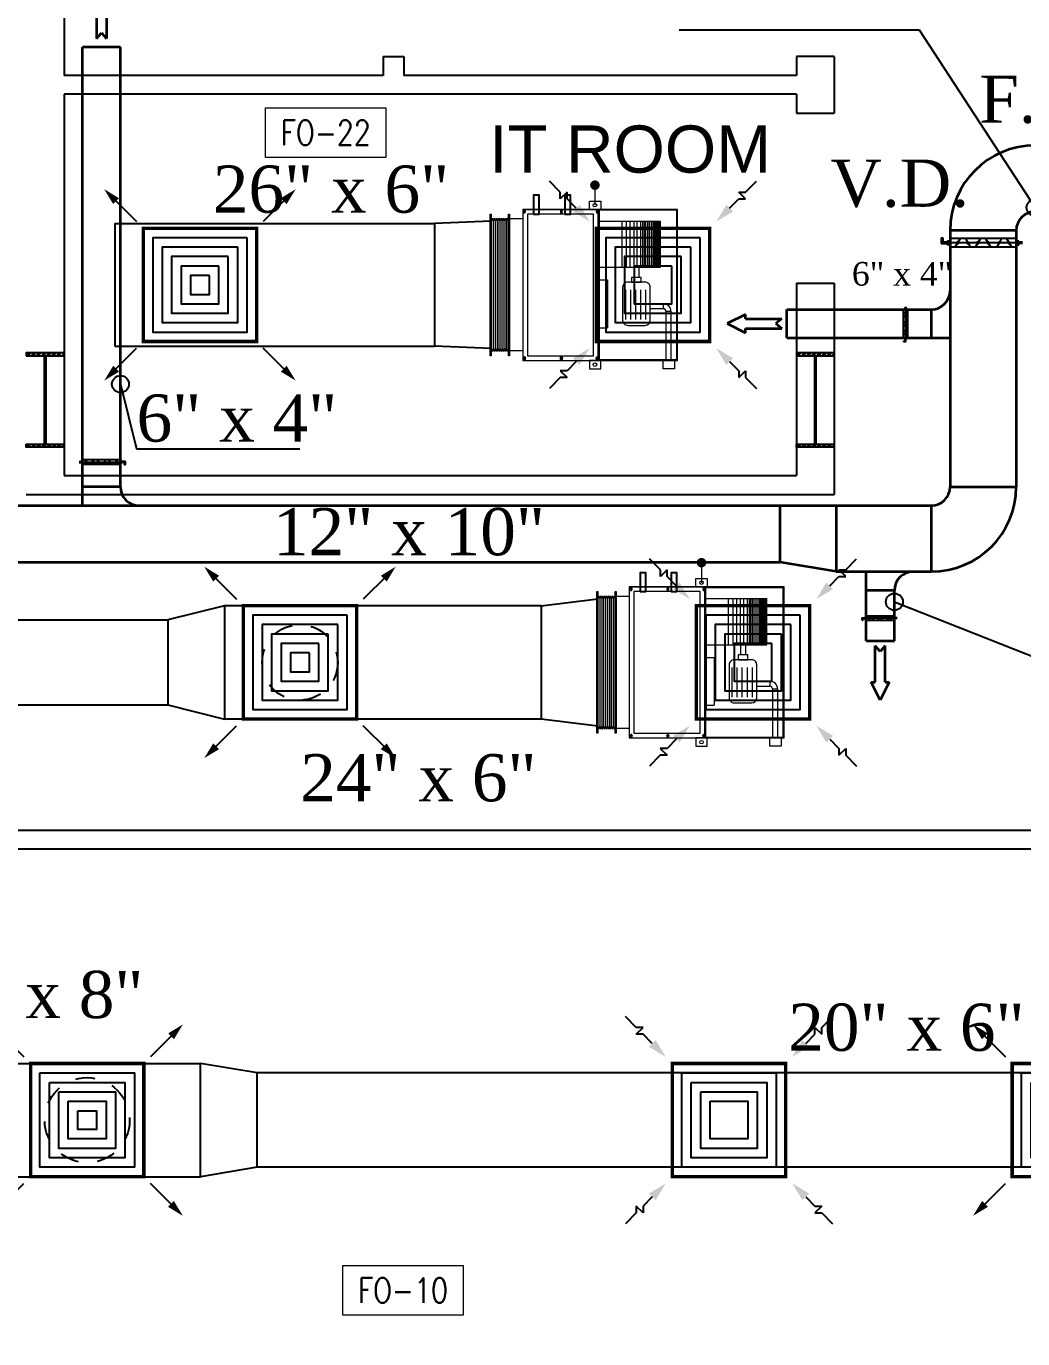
# Model space of a CAD drawing. Extents: x -432 to -365, y -145 to 173.
# Drawn here: x -386.86 to -381.59, y 31.28 to 38.23 of the extents above; entities that cross this region are included whole.
import ezdxf
from ezdxf.enums import TextEntityAlignment as Align

# ---------------------------------------------------------------- set-up
doc = ezdxf.new("R2010")
doc.units = 0
doc.header["$MEASUREMENT"] = 0
for name, pattern in [('DASHDOT', [1, 0.5, -0.25, 0, -0.25]), ('HIDDEN', [0.375, 0.25, -0.125]), ('HIDDEN-Z', [3, 2, -1])]:
    doc.linetypes.add(name, pattern=pattern)
for name, color, linetype in [('01_AC-EQUIP', 206, 'Continuous'), ('03_AC-S.DUCT', 5, 'Continuous'), ('12-AC-FL.CONN.', 2, 'Continuous'), ('A.C.VOLUM DAMPER', 2, 'Continuous'), ('COLHATCH', 5, 'Continuous'), ('fire damper', 20, 'Continuous'), ('M-CH-WP-R', 40, 'HIDDEN-Z'), ('M-CH-WP-S', 142, 'Continuous'), ('M-DIFUSER', 195, 'Continuous'), ('M-DUCT-RA', 30, 'Continuous'), ('M-DUCT-SA', 5, 'Continuous'), ('Ties', 5, 'Continuous'), ('WALL', 4, 'Continuous'), ('ZONE TEXT', 73, 'Continuous')]:
    doc.layers.add(name, color=color, linetype=linetype)
for name, color, linetype, lineweight in [('04-AC_F.A.DUCT', 4, 'Continuous', 35), ('A-SYMB-RMNU', 4, 'Continuous', 9), ('AC-TEXT', 15, 'Continuous', 30)]:
    doc.layers.add(name, color=color, linetype=linetype, lineweight=lineweight)
doc.styles.add('AC', font='romans.shx', dxfattribs={"height": 0.2})
doc.styles.add('ARABY', font='sosa.shx')
doc.styles.add('ROMANS-TITLE', font='ROMANS.shx', dxfattribs={"width": 0.8})
doc.dimstyles.new('IHAB', dxfattribs={"dimscale": 0, "dimtxt": 0.15, "dimasz": 0.09, "dimexe": 0.18, "dimexo": 0.0625, "dimgap": 0, "dimtad": 0, "dimtih": 1, "dimtoh": 1, "dimzin": 0, "dimdsep": 46, "dimtxsty": 'ARABY', "dimcen": 0.03, "dimse1": 1, "dimse2": 1, "dimclrd": 36, "dimclrt": 42, "dimadec": 0, "dimazin": 0, "dimtfac": 1, "dimtmove": 1, "dimatfit": 3, "dimldrblk": 'ORIGIN', "dimfxl": 1, "dimtolj": 1, "dimtzin": 0, "dimarcsym": 0})
pattern_1 = [(45, (898.9166999996623, 302.8992019649742), (-0.01347038418160373, 0.01347038418160373), []), (45, (898.9256802596624, 302.8992019649742), (-0.01347038418160373, 0.01347038418160373), [])]
pattern_2 = [(45, (894.8366999996706, 302.8992019649742), (-0.01347038418160373, 0.01347038418160373), []), (45, (894.8456802596706, 302.8992019649742), (-0.01347038418160373, 0.01347038418160373), [])]

# ---------------------------------------------------------------- blocks, each defined once
blk = doc.blocks.new('*U251')
at = {"layer": 'M-DIFUSER', "ltscale": 5, "const_width": 18}
blk.add_lwpolyline([(-299.9942998004312, 299.9947335381259), (300.0056474779954, 299.9947335381259), (300.0056474779954, -300.0052137403047), (-299.9942998004312, -300.0052137403048)], close=True, dxfattribs=at)
at = {"layer": 'M-DIFUSER', "color": 21}
for points in [[(250.0000996426393, 249.9999991297714), (-249.9998935561302, 249.9999991297714), (-249.9998935561302, -250.0000050637414), (250.0000996426393, -250.0000050637414)], [(200.0000996426393, 199.9999991297714), (-199.9998935561302, 199.9999991297714), (-199.9998935561302, -200.0000050637414), (200.0000996426393, -200.0000050637414)], [(150.0000996426393, 149.9999991297714), (-149.9998935561302, 149.9999991297714), (-149.9998935561302, -150.0000050637414), (150.0000996426393, -150.0000050637414)], [(100.0000996426393, 99.99999912977137), (-99.99989355613025, 99.99999912977137), (-99.99989355613025, -100.0000050637414), (100.0000996426393, -100.0000050637414)], [(50.00009964263928, 49.99999912977137), (-49.99989355613025, 49.99999912977137), (-49.99989355613025, -50.00000506374141), (50.00009964263927, -50.00000506374136)]]:
    blk.add_lwpolyline(points, close=True, dxfattribs=at)
at = {"layer": 'M-DUCT-SA', "color": 5, "extrusion": (-5.070586278851999e-20, -1.198545111136186e-17, -1)}
blk.add_line((-461.0631084501506, 461.0631939098107), (-335.3552413089342, 335.3553267686088), dxfattribs=at)
at = {"layer": 'M-DUCT-SA', "color": 5, "extrusion": (-1.198545111136186e-17, 5.07058627885166e-20, -1)}
blk.add_line((461.0632999248924, 461.0632110891543), (335.3554327836905, 335.3553439479379), dxfattribs=at)
at = {"layer": 'M-DUCT-SA', "color": 5, "extrusion": (1.198545111136186e-17, -5.070586278852339e-20, -1)}
blk.add_line((-461.0630912707998, -461.0632144652286), (-335.3552241295979, -335.3553473240122), dxfattribs=at)
at = {"layer": 'M-DUCT-SA', "color": 5, "extrusion": (5.070586278851054e-20, 1.198545111136186e-17, -1)}
blk.add_line((461.0633171042359, -461.0631972858814), (335.3554499630195, -335.3553301446796), dxfattribs=at)
at = {"layer": 'M-DUCT-SA', "color": 5, "extrusion": (-5.070586278851999e-20, -1.198545111136186e-17, -1)}
blk.add_solid([(459.6078921301955, 428.413607449927), (428.6421891819841, 459.3793103981493), (506.8813013042595, 506.8813867639233)], dxfattribs=at)
at = {"layer": 'M-DUCT-SA', "color": 5, "extrusion": (5.070586278851999e-20, -1.198545111136186e-17, -1)}
blk.add_solid([(-459.6192398077596, 428.413607449927), (-428.6535368595482, 459.3793103981493), (-506.8926489818236, 506.8813867639233)], dxfattribs=at)
at = {"layer": 'M-DUCT-SA', "color": 5, "extrusion": (1.198545111136186e-17, -5.070586278852339e-20, -1)}
blk.add_solid([(428.4135048109233, -459.6079981452735), (459.379207759142, -428.6422951970658), (506.881284124916, -506.8814073193412)], dxfattribs=at)
at = {"layer": 'M-DUCT-SA', "color": 5, "extrusion": (-1.198545111136186e-17, -5.070586278852339e-20, -1)}
blk.add_solid([(-428.4248524884874, -459.6079981452735), (-459.3905554367061, -428.6422951970658), (-506.89263180248, -506.8814073193412)], dxfattribs=at)
blk = doc.blocks.new('*U254')
at = {"layer": 'M-DIFUSER', "ltscale": 5, "const_width": 18}
blk.add_lwpolyline([(-299.9944075153019, 299.9946636106471), (300.0055397631247, 299.9946636106471), (300.0055397631248, -300.0052836677835), (-299.9944075153019, -300.0052836677835)], close=True, dxfattribs=at)
at = {"layer": 'M-DIFUSER', "color": 21}
for points in [[(249.9999919277686, 249.9999292022926), (-250.0000012710009, 249.9999292022926), (-250.0000012710009, -250.0000749912202), (249.9999919277686, -250.0000749912201)], [(199.9999919277686, 199.9999292022926), (-200.0000012710009, 199.9999292022926), (-200.0000012710009, -200.0000749912201), (199.9999919277686, -200.0000749912201)], [(149.9999919277686, 149.9999292022926), (-150.0000012710009, 149.9999292022926), (-150.0000012710009, -150.0000749912201), (149.9999919277686, -150.0000749912201)], [(99.99999192776863, 99.9999292022926), (-100.0000012710009, 99.9999292022926), (-100.0000012710009, -100.0000749912201), (99.99999192776863, -100.0000749912201)]]:
    blk.add_lwpolyline(points, close=True, dxfattribs=at)
at = {"layer": 'M-DUCT-RA', "color": 30}
for p, q in [((-490.9941642889597, 491.0048643844972), (-548.8737939723713, 548.8844828338448)), ((-455.3559796802027, 491.0048666982517), (-490.9941619897571, 455.3666820749683)), ((-490.9941619897571, 455.3666820749683), (-490.9941642889597, 491.0048643844972)), ((-455.3559773810001, 455.3666843887228), (-455.3559796802027, 491.0048666982517)), ((455.3667502978158, 490.9940844236773), (491.0049326073447, 490.9940867228799)), ((491.0049349210992, 455.3559021141229), (455.3667502978158, 490.9940844236773)), ((491.0049326073447, 490.9940867228799), (548.8845510566923, 548.8737164062916)), ((-406.2711150071398, 406.2818315463707), (-455.3559773810001, 455.3666843887228)), ((406.2818997692182, 406.2710374410601), (455.3667526115703, 455.3558998149203)), ((455.3667526115703, 455.3558998149203), (491.0049349210992, 455.3559021141229)), ((-406.2819091124506, -406.2711832299873), (-455.3667619548028, -455.3560456038475)), ((406.2711056639072, -406.2819773352985), (455.3559680377674, -455.3668301776507)), ((-491.0049442643318, -455.3560479030501), (-455.3667596410483, -490.9942302126045)), ((-455.3667619548028, -455.3560456038475), (-491.0049442643318, -455.3560479030501)), ((455.35597033697, -491.0050124871796), (490.9941526465244, -455.3668278638962)), ((455.3559680377674, -455.3668301776507), (455.35597033697, -491.0050124871796)), ((490.9941526465244, -455.3668278638962), (490.994154945727, -491.0050101734251)), ((-491.0049419505772, -490.9942325118071), (-548.8845603999249, -548.8738621952187)), ((-455.3667596410483, -490.9942302126045), (-491.0049419505772, -490.9942325118071)), ((490.994154945727, -491.0050101734251), (548.8737846291386, -548.8846286227728))]:
    blk.add_line(p, q, dxfattribs=at)
for points in [[(-388.6027993723026, 423.9879347518696), (-423.7179084591069, 388.8728233804401), (-334.9947411767269, 335.0054715402772)], [(423.9880029747171, 388.6027218062229), (388.8728916032876, 423.7178308930272), (335.0055397631247, 334.9946636106471)], [(-423.9880123179496, -388.6028675951501), (-388.8729009465201, -423.7179766819544), (-335.0055491063571, -334.9948093995745)], [(388.60279002907, -423.9880805407974), (423.7178991158744, -388.8729691693679), (334.9947318334944, -335.0056173292049)]]:
    blk.add_solid(points, dxfattribs=at)
blk = doc.blocks.new('A$C180A56EA')
at = {"layer": 'A.C.VOLUM DAMPER'}
h = blk.add_hatch(dxfattribs=at)
h.set_pattern_fill('ANSI31', color=256, scale=0.001, style=0)
h.set_pattern_definition([(45, (129.5106854972666, -230.4802515764392), (-8.83883476483e-05, 8.83883476483e-05), [])])
h.paths.add_polyline_path([(0.0459236104537126, 0.0038522884871384), (0.0459236104757395, 0.0064864259926765), (0.0401378650209665, 0.0064864259843773), (0.0401377659472075, -0.0026821878719545), (0.045923610398944, -0.002682187910608), (0.0459236104210277, -4.8042745874e-05), (0.0602827424636132, -4.80428048775e-05), (0.060282742419048, 0.0127841165200664), (0.057027772506018, 0.0127841164832319), (0.0570277725136918, 0.0038522885038503)])
for p, q in [((-0.124205645396529, 0.0032395575318844), (-0.1161417841011314, 0.0032395575586008)), ((-0.1161417841110222, 0.0003895282276574), (-0.1189918133195249, 0.0032395575121029)), ((-0.1185239970014038, -1.54124385006e-05), (-0.1161417841200603, 0.0023668006671471)), ((-0.1161417840827141, 0.0015027057817463), (-0.117878635802839, 0.0032395575777002)), ((-0.1174108196443342, -1.54123823393e-05), (-0.1161417841109085, 0.0012536231505749)), ((-0.1161417840918659, 0.0026158833734655), (-0.1167654581736031, 0.0032395575305202)), ((-0.1162976420150414, -1.5412354486e-05), (-0.1161417841392165, 0.0001404455212253)), ((-0.1161417841392165, 0.0001404455212253), (-0.1104386206297079, 0.0058436088784504)), ((-0.1161417841109085, 0.0012536231505749), (-0.1115517983340908, 0.0058436089256304)), ((-0.1161417841200603, 0.0023668006671471), (-0.1126649756442077, 0.0058436089164218)), ((-0.1161417841116474, -0.0026495575285423), (-0.116141784119435, 0.0058436089358622)), ((-0.1161417840916954, 0.0034799782964967), (-0.1137781533485906, 0.0058436089636018)), ((-0.116141784119435, 0.0058436089358622), (-0.1098621357728859, 0.0058436088972087)), ((-0.1161417840819183, 0.0057063334328689), (-0.1160045086540151, 0.0058436088607152)), ((-0.1161417841102832, 0.00459315587878), (-0.1148913310622959, 0.0058436089263125)), ((-0.1161417841301215, -0.0009727320703803), (-0.1098621356978526, 0.0053069161341739)), ((-0.1098621357742502, -0.0014374097250709), (-0.116141784082032, 0.0048422385099514)), ((-0.1161417841678656, -0.0020859096340189), (-0.1098621357355967, 0.0041937385705353)), ((-0.1098621357274681, -0.0025505873544205), (-0.1161417841010177, 0.0037290610402181)), ((-0.1108763431438149, -0.0026495575201295), (-0.1161417840918659, 0.0026158833734655)), ((-0.1119895207731645, -0.0026495574730632), (-0.1161417840827141, 0.0015027057817463)), ((-0.1131026981677508, -0.0026495574915941), (-0.1161417841110222, 0.0003895282276574)), ((-0.1098621357458285, -0.000324232095835), (-0.1160299767564936, 0.0058436089358622)), ((-0.1155922542643282, -0.0026495574817034), (-0.1098621357640184, 0.0030805610164464)), ((-0.1098621357926106, 0.0007889455334009), (-0.1149167992492437, 0.0058436089168765)), ((-0.1144790765881396, -0.0026495574819307), (-0.1098621357172931, 0.0019673833870968)), ((-0.1098621357360514, 0.0019021230406509), (-0.1138036215824343, 0.0058436089072131)), ((-0.1133658991184063, -0.0026495574633998), (-0.1098621357362219, 0.0008542058423302)), ((-0.1127788020882292, 0.001902122891039), (0.04013781548408701, 0.0019021190562114)), ((-0.1098621357827767, 0.0030153006698868), (-0.1126904440282885, 0.0058436088601468)), ((-0.1098621357919285, 0.004128478261606), (-0.1115772665866928, 0.0058436090006637)), ((-0.1098621357541845, 0.0052416559002779), (-0.1104640888917459, 0.005843608869128001)), ((0.0401378650126674, 0.0121137935189211), (-0.1098621355558009, 0.0121137935094851)), ((-0.0881772501351463, 0.0112657172460615), (-0.0993662094800527, -0.0074614711519132)), ((-0.0767591894462214, 0.0112657172532238), (-0.0655702301083068, -0.0074614711489573)), ((-0.0401723665405314, 0.0112657172276443), (-0.0513613258009116, -0.0074614712360415)), ((-0.028444203477676, 0.0112657171690955), (-0.0172552441116238, -0.0074614712800383)), ((0.0055944797386758, 0.0112657171720514), (-0.0055944795217044, -0.0074614712164873)), ((0.0173771373223701, 0.0112657171323747), (0.0285660967728916, -0.0074614713074368)), ((0.0401378650209665, 0.0064864259843773), (0.0401377659472075, -0.0026821878719545)), ((0.0459236104757395, 0.0064864259926765), (0.0401378650209665, 0.0064864259843773)), ((0.0459236104537126, 0.0038522884871384), (0.0459236104757395, 0.0064864259926765)), ((0.0570277725136919, 0.0038522885038503), (0.0459236105127445, 0.0038522884871384)), ((0.060282742419048, 0.0127841165200664), (0.057027772506018, 0.0127841164832319)), ((0.057027772506018, 0.0127841164832319), (0.0570277725136919, 0.0038522885038503)), ((0.060282742419048, 0.0127841165200664), (0.0602827424636132, -4.80428048775e-05)), ((-0.1242056454347278, -1.54123812024e-05), (-0.1161417841017567, -1.54123921163e-05)), ((-0.1142158758345602, -0.0026495574820444), (-0.1161417840549745, -0.0007236493171092)), ((-0.1153290534637961, -0.0026495575098977), (-0.1161417841020977, -0.0018368269653308)), ((-0.1098621357556624, -0.0026495574828402), (-0.1161417841116474, -0.0026495575285423)), ((-0.1122527215736397, -0.0026495575199021), (-0.1098621357270701, -0.0002589717492754)), ((-0.1111395439819205, -0.0026495574544185), (-0.1098621357179184, -0.0013721493411083)), ((-0.1100263663902012, -0.0026495574639682), (-0.1098621357462264, -0.0024853269703442)), ((-0.1098621355596094, -0.008309547597122), (0.0401378649243327, -0.008309547597122)), ((0.0401377659472075, -0.0026821878719545), (0.045923610398944, -0.002682187910608)), ((0.0602827424636132, -4.80428048775e-05), (0.0459236104369723, -4.8042745874e-05)), ((0.045923610398944, -0.002682187910608), (0.0459236104210277, -4.80427458172e-05))]:
    blk.add_line(p, q, dxfattribs=at)
at = {"layer": 'A.C.VOLUM DAMPER', "extrusion": (0, 0, -1)}
for centre, major_axis, ratio, start_param, end_param in [((-0.0937717298639598, 0.001902123028259), (0.0013450041392635, 0.0013450041392635), 0.9999999999676532, 3.926990832005278, 7.068583485595073), ((-0.0937717298639598, 0.001902123028259), (-0.001345004179139, 0.001345004179139), 0.9999999999040016, 2.35619450514621, 5.497787158736003), ((-0.0711647098711126, 0.0019021231460385), (0.0013450041426326, 0.0013450041426326), 0.9999999998888288, 3.926990832044693, 7.068583485634487), ((-0.0711647098711126, 0.0019021231460385), (-0.0013450041924277, 0.0013450041924277), 0.9999999998375536, 2.356194505112986, 5.49778715870278), ((-0.0457668461097285, 0.0019021230192777), (0.0013450041956857, 0.0013450041956857), 0.9999999999536584, 3.926990827051501, 7.068583480641293), ((9.9192e-12, 0.0019021230295095), (0.001345004092869, 0.001345004092869), 0.9999999999231018, 0.7853981685759788, 3.926990822165772), ((0.0229716170945551, 0.0019021229969951), (0.0013450041392419, 0.0013450041392419), 0.9999999999699456, 3.926990831944366, 7.068583485534158), ((0.0229716170945551, 0.0019021229969951), (-0.0013450041956917, 0.0013450041956917), 0.9999999999747561, 2.35619450022081, 5.497787153810606)]:
    blk.add_ellipse(centre, major_axis=major_axis, ratio=ratio, start_param=start_param, end_param=end_param, dxfattribs=at)
at = {"layer": 'A.C.VOLUM DAMPER', "extrusion": (0, 0, -0.9999999999999998)}
for centre, major_axis, ratio, start_param, end_param in [((-0.0457668461097285, 0.0019021230192777), (-0.0013450041259434, 0.0013450041259434), 0.9999999999912028, 2.356194505189812, 5.497787158779605), ((-0.0228497239120031, 0.001902122977441), (0.0013450040663097, 0.0013450040663097), 0.999999999879514, 3.926990802463995, 7.068583456053788), ((-0.0228497239120031, 0.001902122977441), (-0.0013450041724461, 0.0013450041724461), 0.999999999964557, 2.356194485452919, 5.497787139042712), ((9.9192e-12, 0.0019021230295095), (0.0013450040895427, 0.0013450040895427), 0.999999999908442, 3.926990802389763, 7.068583455979557)]:
    blk.add_ellipse(centre, major_axis=major_axis, ratio=ratio, start_param=start_param, end_param=end_param, dxfattribs=at)
blk = doc.blocks.new('A$C4397250F')
at = {"layer": '04-AC_F.A.DUCT'}
for p, q in [((-7.11e-14, -4.26e-14), (-0.024109187181665, -0.0482183743633868)), ((0.0241091871816934, -0.0482183743633371), (-5.68e-14, -2.84e-14)), ((-0.024109187181665, -0.0482183743634011), (-0.0131992172767497, -0.0482183743633868)), ((-0.0131992172767355, -0.0482183743633726), (-0.0131992172766786, -0.1443355434786966)), ((0.0131992172767781, -0.0482183743633726), (0.024109187181665, -0.0482183743633584)), ((0.0131992172767923, -0.0482183743633584), (0.0131992172768492, -0.1443355434786824)), ((9.95e-14, -0.1287845003846044), (-0.0131992172766502, -0.1443355434786824)), ((0.0131992172768776, -0.1443355434786682), (9.95e-14, -0.1287845003846044))]:
    blk.add_line(p, q, dxfattribs=at)
blk = doc.blocks.new('A$C7E27466D')
at = {"layer": '01_AC-EQUIP', "color": 2, "lineweight": 20}
for p, q in [((-75.3231000561791, 98.14672311634058), (-73.71310589314089, 98.65589253100916)), ((-75.3231000561791, 98.14672311634058), (-73.71310589314089, 97.637553701672)), ((-75.3231000561791, 97.12838428700344), (-73.71310589314089, 97.637553701672)), ((-6.286677547075668, 97.637553701672), (-73.71310589314815, 97.637553701672)), ((-4.67668338403746, 98.14672311634058), (-6.286677547075668, 98.65589253100916)), ((-4.67668338403746, 98.14672311634058), (-6.286677547075668, 97.637553701672)), ((-4.67668338403746, 97.12838428700344), (-6.286677547075668, 97.637553701672)), ((-75.3231000561791, 97.12838428700344), (-73.71310589314089, 96.61921487231304)), ((-75.3231000561791, 96.1100454576372), (-73.71310589314089, 96.61921487231304)), ((-75.3231000561791, 96.1100454576372), (-73.71310589314089, 95.60087604296858)), ((-75.32310005616455, 95.09170662828545), (-73.71310589314089, 95.60087604296858)), ((-75.32310005616455, 95.09170662828545), (-73.71310589314089, 94.58253721359506)), ((-75.3231000561791, 94.07336779891921), (-73.71310589314089, 94.58253721359506)), ((-75.3231000561791, 94.07336779891921), (-73.71310589314089, 93.56419838425792)), ((-75.3231000561791, 93.0550289695675), (-73.71310589314089, 93.56419838425792)), ((-75.3231000561791, 93.0550289695675), (-73.71310589314089, 92.54585955489893)), ((-75.3231000561791, 92.03669014023035), (-73.71310589314089, 92.54585955489893)), ((-75.3231000561791, 92.03669014023035), (-73.71310589314089, 91.52752072556177)), ((-75.3231000561791, 91.01835131088592), (-73.71310589314089, 91.52752072556177)), ((-75.3231000561791, 91.01835131088592), (-73.71310589314089, 90.50918189619551)), ((-75.3231000561791, 90.00001248152695), (-73.71310589314089, 90.50918189619551)), ((-6.286677547075668, 96.61921487231304), (-73.71310589313362, 96.61921487231304)), ((-6.286677547075668, 95.60087604296858), (-73.71310589314815, 95.60087604296858)), ((-6.286677547075668, 94.58253721359506), (-73.71310589314089, 94.58253721359506)), ((-6.286677547075668, 93.56419838425792), (-73.71310589314815, 93.56419838425792)), ((-6.286677547075668, 92.54585955489893), (-73.71310589314815, 92.54585955489893)), ((-6.286677547075668, 91.52752072556177), (-73.71310589314089, 91.52752072556177)), ((-6.286677547075668, 90.50918189619551), (-73.71310589314815, 90.50918189619551)), ((-4.67668338403746, 97.12838428700344), (-6.286677547075668, 96.61921487231304)), ((-4.67668338403746, 96.1100454576372), (-6.286677547075668, 96.61921487231304)), ((-4.67668338403746, 96.1100454576372), (-6.286677547075668, 95.60087604296858)), ((-4.676683384052012, 95.09170662828545), (-6.286677547075668, 95.60087604296858)), ((-4.676683384052012, 95.09170662828545), (-6.286677547075668, 94.58253721359506)), ((-4.67668338403746, 94.07336779891921), (-6.286677547075668, 94.58253721359506)), ((-4.67668338403746, 94.07336779891921), (-6.286677547075668, 93.56419838425792)), ((-4.67668338403746, 93.0550289695675), (-6.286677547075668, 93.56419838425792)), ((-4.67668338403746, 93.0550289695675), (-6.286677547075668, 92.54585955489893)), ((-4.67668338403746, 92.03669014023035), (-6.286677547075668, 92.54585955489893)), ((-4.67668338403746, 92.03669014023035), (-6.286677547075668, 91.52752072556177)), ((-4.67668338403746, 91.01835131088592), (-6.286677547075668, 91.52752072556177)), ((-4.67668338403746, 91.01835131088592), (-6.286677547075668, 90.50918189619551)), ((-4.67668338403746, 90.00001248152695), (-6.286677547075668, 90.50918189619551)), ((-75.3231000561791, 90.00001248152695), (-73.71310589314089, 89.49084306685837)), ((-4.67668338403746, 90.00001248152695), (-6.286677547075668, 89.49084306685837))]:
    blk.add_line(p, q, dxfattribs=at)
at = {"layer": '01_AC-EQUIP', "color": 1, "lineweight": 20}
for p, q in [((-74.99978344023111, 81.99999999999272), (-74.99978344021656, 88.99084306685837)), ((-4.999999999985448, 81.99999999999272), (-5, 88.99084306685837)), ((-77.80985869139113, 81.03626461414387), (-79.87588887994207, 81.03626461414387)), ((-78.8904704948727, 80.33817026301405), (-78.8904704948727, 81.67286233211053)), ((-2.190033028731704, 81.03626461413658), (-0.1240028401807649, 81.03626461413658)), ((-1.109421225250115, 80.33817026301405), (-1.109421225250115, 81.67286233210324)), ((1.45519e-11, 82.00000000001454), (0, 0)), ((-77.80985869139113, 61.53626461414386), (-79.87588887994207, 61.53626461414386)), ((-78.8904704948727, 60.83817026301403), (-78.8904704948727, 62.17286233211051)), ((-2.190033028731704, 61.5362646141366), (-0.1240028401807649, 61.5362646141366)), ((-1.109421225250115, 60.83817026301403), (-1.109421225250115, 62.17286233210325)), ((-77.80985869139113, 42.53626461414387), (-79.87588887994207, 42.53626461414387)), ((-78.8904704948727, 41.83817026301404), (-78.8904704948727, 43.17286233211052)), ((-62.7057175380396, 42.00000000001454), (-62.7056643217511, 37.03196690481127)), ((-37.29449612445023, 42.00000000001454), (-37.29444291106484, 37.03223910330417)), ((-30.60019914997975, 42.00000000001454), (-30.59984615044959, 9.045557646124509)), ((-6.172130182836554, 42.00000000001454), (-6.171777186100371, 9.04581931332359)), ((-2.190033028731704, 42.5362646141366), (-0.1240028401807649, 42.5362646141366)), ((-1.109421225250115, 41.83817026301404), (-1.109421225250115, 43.17286233210325)), ((-37.29444291106484, 37.03223910330417), (-62.7056643217511, 37.03196690481127)), ((-6.171996579156258, 29.52736450111115), (-30.60006554350549, 29.52710283389024)), ((-58.34848404680816, 27.43147613290786), (-42.69283721950341, 27.43164383218391)), ((-58.34845554685307, 24.77080371812917), (-42.6928087185879, 24.77097141546256)), ((-58.34842704593029, 22.11013130527863), (-42.69278021862557, 22.11029900261928)), ((-30.59999670898105, 23.10102243858273), (-36.032802508038, 23.100964241974)), ((-30.59984615045687, 26.99595461283752), (-6.17196946335025, 26.99595461283752)), ((-30.59984615045687, 24.99595461283752), (-6.171948039860581, 24.99595461283752)), ((-30.59984615045687, 22.99595461283752), (-6.171926616370911, 22.99595461283025)), ((-30.59984615045687, 21.3959546128317), (-6.171909477583539, 21.39595461283898)), ((-58.34839854548771, 19.44945888855727), (-42.69275171818299, 19.44962658783333)), ((-58.34837004504516, 16.788786475714), (-42.69272321774771, 16.78895417499006)), ((-52.66047139443253, 7.446160493069326), (-52.66051638618955, 14.48763510785648)), ((-49.99979897942104, 7.446188993351825), (-49.9998439718911, 14.48766360829904)), ((-30.59996820854576, 20.44035002392775), (-36.03277400712251, 20.44029182912345)), ((-30.59984615045687, 19.37593898370687), (-6.171887839693227, 19.37593898370687)), ((-30.59984615043504, 18.39921437551675), (-6.171877377266355, 18.39921437552402)), ((-30.59984615044959, 17.52032088696433), (-6.171867962788383, 17.52032088696433)), ((-30.59984615044959, 16.80138629207795), (-6.171860261740223, 16.80138629207795)), ((-30.59984615044232, 15.79137847753009), (-6.171849442798703, 15.79137847754464)), ((-30.59984615044232, 14.78137066298222), (-6.171838623849907, 14.78137066297495)), ((-52.66047139443253, 7.446160493069326), (-49.99979897942104, 7.446188993511896)), ((-30.59984615042777, 13.8046460547921), (-6.171828161430312, 13.80464605478482)), ((-30.59984615043504, 12.92575256622513), (-6.171818746945064, 12.9257525662324)), ((-30.59984615043504, 12.2068179713533), (-6.171811045904177, 12.20681797134602)), ((-30.59984615044232, 11.52896126380074), (-6.171803784876829, 11.52896126380074)), ((-30.59984615042777, 11.02880607343104), (-6.171798427341857, 11.02880607343104)), ((-30.59984615044232, 10.6211285922036), (-6.171794060406683, 10.6211285922036)), ((-30.59984615043504, 10.26664170339063), (-6.171790263229923, 10.26664170339063)), ((-30.59984615043504, 9.943882273684721), (-6.171786805913143, 9.943882273684721)), ((-30.59984615043504, 9.630792868920253), (-6.171783452176896, 9.630792868920253)), ((-30.59984615043504, 9.389795524999501), (-6.171780870681687, 9.389795525006775)), ((-30.59984615044959, 9.203914917292423), (-6.171778879572227, 9.203914917299695)), ((-30.59984615044959, 9.045557646124509), (-6.171777186100371, 9.04581931332359)), ((-30.59984615044959, 9.045557646124509), (-6.171777186100371, 9.04581931332359)), ((-53.99079335049464, 6.115760529937686), (-79.57863839658967, 6.115697415927569)), ((-53.99076485005207, 3.455088117094418), (-79.57863839658967, 3.45502500301518)), ((-53.99079335049464, 6.115760529937686), (-53.99076485005207, 3.455088117094418))]:
    blk.add_line(p, q, dxfattribs=at)
at = {"layer": '01_AC-EQUIP', "color": 4, "lineweight": 20}
blk.add_line((12.84616486534651, 43.75769450535154), (2.256390905866281, 43.75769450535154), dxfattribs=at)
at = {"layer": '01_AC-EQUIP', "color": 1, "linetype": 'DASHDOT', "lineweight": 20}
blk.add_line((-30.59984615044232, 16.8013862920925), (-6.171860261740223, 16.80138629208522), dxfattribs=at)
at = {"layer": '01_AC-EQUIP', "color": 2, "lineweight": 20}
for points in [[(-77.49978344023111, 98.65589253100916), (-77.49978344023111, 99.15589253100916), (-2.499999999985448, 99.15589253100916), (-2.499999999985448, 98.65589253100916)], [(-77.49978344023111, 88.99084306685837), (-77.49978344023111, 89.49084306685837), (-2.499999999985448, 89.49084306685837), (-2.499999999985448, 88.99084306685837)]]:
    blk.add_lwpolyline(points, close=True, dxfattribs=at)
at = {"layer": '01_AC-EQUIP', "color": 1, "lineweight": 20}
for points in [[(-79.99989172010828, 41.99999999999271), (0.0001082798917196, 41.99999999999271), (0.0001082798917196, 81.99999999999272), (-79.99989172010828, 81.99999999999272)], [(-77.49978344023111, 44.50010827986988), (-2.499999999985448, 44.50010827986988), (-2.499999999985448, 79.49989172011554), (-77.49978344023111, 79.49989172011554)], [(-84.39839155193476, 40.67767792831), (-79.99998583603883, 40.67772504483581), (-80.00005001248064, 46.66890216278262), (-84.39845572788909, 46.66885504624953)], [(-80, 42), (-80, 0), (0, 0), (0, 42)], [(4.398499831811931, 40.67767792831), (9.41159159993e-05, 40.67772504483581), (0.0001582923578098, 46.66890216277535), (4.398564007766252, 46.66885504624953)], [(-79.57863839658967, 41.57863839658602), (-79.57863839658967, 0.4213616034139706), (-0.4213616034103326, 0.4213616034139706), (-0.4213616034103326, 41.57863839658602)], [(-38.55580733418901, 19.2532284769768), (-36.03276129178266, 19.25325550320122), (-36.03281522776524, 24.28843056211917), (-38.55586126969138, 24.28840353589476)], [(-84.3984698918939, 7.568418972106882), (-80.00006417599798, 7.568466086697298), (-80.00000000004366, 1.577288968757784), (-84.3984057159396, 1.577241856102773)]]:
    blk.add_lwpolyline(points, close=True, dxfattribs=at)
at = {"layer": '01_AC-EQUIP', "color": 4, "lineweight": 20, "const_width": 2.52}
blk.add_lwpolyline([(12.57732003780256, 44.98867885077924, 1), (13.11500969289045, 42.52671015992382, 1)], format="xyb", close=True, dxfattribs=at)
at = {"layer": '01_AC-EQUIP', "color": 1, "lineweight": 20}
blk.add_lwpolyline([(-58.78325924247475, 14.48756952431722), (-41.21642870183859, 14.48775769421627, 0.4142135623978691), (-38.55578478843381, 17.14845860828063), (-38.55588381544658, 26.39317340481648, 0.4142135623731086), (-41.21658472951093, 29.05381731800299), (-58.78341527045995, 29.05362914661964, 0.4142135623828346), (-61.44405918363918, 26.39292823246069), (-61.44396015632082, 17.14821343740914, 0.4142135623385801)], format="xyb", close=True, dxfattribs=at)
for centre in [(-82.25628262598912, 43.75769450535881), (2.256390905866281, 43.75769450535154)]:
    blk.add_circle(centre, 0.931960810869154, dxfattribs=at)
for radius in [1.330336206888204, 3.991008619889288]:
    blk.add_arc((-53.99080760124343, 7.446146243077238), radius, 270.0006137361028, 0.0006137281820083, dxfattribs=at)
for centre, major_axis, ratio, start_param, end_param in [((-78.8904704948727, 81.0362646141657), (-0.8267569759045728, -4.21367e-11), 0.6460176993541792, -1.570796326792619, 4.712388980386966), ((-78.8904704948727, 81.0362646141657), (-0.4697994854941501, -1.111726e-10), 0.6460176992944512, 3.141592653655011, 9.424777960834597), ((-78.8904704948727, 61.53626461416571), (-0.8267569759045728, -4.21367e-11), 0.6460176993541792, -1.570796326792619, 4.712388980386966), ((-78.8904704948727, 61.53626461416571), (-0.4697994854941501, -1.111726e-10), 0.6460176992944512, 3.141592653655011, 9.424777960834597), ((-78.8904704948727, 42.5362646141657), (-0.8267569759045728, -4.21367e-11), 0.6460176993541792, -1.570796326792619, 4.712388980386966), ((-78.8904704948727, 42.5362646141657), (-0.4697994854941501, -1.111726e-10), 0.6460176992944512, 3.141592653655011, 9.424777960834597)]:
    blk.add_ellipse(centre, major_axis=major_axis, ratio=ratio, start_param=start_param, end_param=end_param, dxfattribs=at)
at = {"layer": '01_AC-EQUIP', "color": 1, "lineweight": 20, "extrusion": (0, 0, -1)}
for centre, major_axis, ratio, start_param, end_param in [((-1.109421225250115, 81.0362646141657), (0.8267569759045728, -4.21373e-11), 0.6460176993541792, -1.570796326792619, 4.712388980386966), ((-1.109421225250115, 81.0362646141657), (0.4697994854941501, -1.111729e-10), 0.6460176992944512, 3.141592653655011, 9.424777960834597), ((-1.109421225250115, 61.53626461416571), (0.8267569759045728, -4.21373e-11), 0.6460176993541792, -1.570796326792619, 4.712388980386966), ((-1.109421225250115, 61.53626461416571), (0.4697994854941501, -1.111729e-10), 0.6460176992944512, 3.141592653655011, 9.424777960834597), ((-1.109421225250115, 42.5362646141657), (0.8267569759045728, -4.21373e-11), 0.6460176993541792, -1.570796326792619, 4.712388980386966), ((-1.109421225250115, 42.5362646141657), (0.4697994854941501, -1.111729e-10), 0.6460176992944512, 3.141592653655011, 9.424777960834597)]:
    blk.add_ellipse(centre, major_axis=major_axis, ratio=ratio, start_param=start_param, end_param=end_param, dxfattribs=at)
at = {"layer": 'M-CH-WP-R', "color": 6, "linetype": 'ByBlock', "ltscale": 1.5}
blk.add_lwpolyline([(-2.499999999985448, 76.23276583141707), (-2.499999999985448, 73.23276583141704), (7.500000000014551, 73.23276583141704), (7.500000000014551, 76.23276583141707)], close=True, dxfattribs=at)
at = {"layer": 'M-CH-WP-S', "color": 5, "linetype": 'ByBlock', "ltscale": 1.5}
blk.add_lwpolyline([(-2.499999999985448, 59.73276583141703), (-2.499999999985448, 56.73276583141706), (7.500000000014551, 56.73276583141706), (7.500000000014551, 59.73276583141703)], close=True, dxfattribs=at)
blk = doc.blocks.new('A-ROOM')
at = {"layer": 'A-SYMB-RMNU'}
blk.add_lwpolyline([(-425, 175), (425, 175), (425, -175), (-425, -175)], close=True, dxfattribs=at)
at = {"layer": 'A-SYMB-RMNU', "style": 'ROMANS-TITLE', "width": 0.8}
blk.add_attdef('ROOM-NO', text='', height=175, dxfattribs=at).set_placement((0, 0), align=Align.MIDDLE)

msp = doc.modelspace()

# ---------------------------------------------------------------- hatches: boundary and pattern name
at = {"layer": 'COLHATCH', "linetype": 'Continuous'}
h = msp.add_hatch(dxfattribs=at)
h.set_pattern_fill('_USER', color=252, scale=0.05, angle=45, style=0, double=1, pattern_type=0)
h.set_pattern_definition([(45, (-202.9243946406027, -132.7769083291704), (-0.03535533905932738, 0.03535533905932738), []), (135, (-202.9243946406027, -132.7769083291704), (-0.03535533905932738, -0.03535533905932738), [])])
h.paths.add_polyline_path([(-382.4843946406016, 44.80309167082842), (-382.7843946406016, 44.80309167082842), (-382.7843946406016, 43.90309167082845), (-382.4843946406016, 43.90309167082845)])
h.paths.add_polyline_path([(-380.4843946406017, 44.80309167082768), (-381.2843946406016, 44.80309167082763), (-381.2843946406016, 44.50309167082773), (-380.4843946406017, 44.50309167082773)])
h.paths.add_polyline_path([(-378.5343946406019, 42.80309167082854), (-378.8343946406018, 42.80309167082854), (-378.8343946406018, 42.20309167082857), (-378.5343946406019, 42.20309167082857)])
h.paths.add_polyline_path([(-378.1343946406027, 39.22309167082832), (-378.9343946406026, 39.22309167082832), (-378.9343946406026, 38.92309167082837), (-378.1343946406027, 38.92309167082837)])
h.paths.add_polyline_path([(-380.6843946406017, 39.22309167082781), (-381.4843946406017, 39.22309167082781), (-381.4843946406017, 38.92309167082792), (-380.6843946406017, 38.92309167082786)])
h.paths.add_polyline_path([(-380.5843946406016, 34.17309167082956), (-381.4843946406015, 34.17309167082956), (-381.4843946406015, 33.87309167082961), (-380.5843946406016, 33.87309167082961)])
h.paths.add_polyline_path([(-378.1343946406018, 34.22309167082958), (-378.9343946406017, 34.22309167082963), (-378.9343946406017, 33.92309167082962), (-378.1343946406018, 33.92309167082962)])
h.paths.add_polyline_path([(-380.3919308059216, 27.95309167082942), (-381.4919308059215, 27.95309167082937), (-381.4919308059215, 27.65309167082935), (-380.6389404756205, 27.65309167082941, -0.01158691600550345), (-380.6548321923033, 26.96742245964393), (-380.4050693451238, 26.95651516274094, 0.0165604060356585)])
h.paths.add_polyline_path([(-380.5864120713378, 25.22309167083003), (-380.8397932402501, 25.22309167083003, -0.04080817905103618), (-381.4283229417356, 22.884171843529), (-381.1918355065388, 22.80309167083007, 0.04150963328022737)])
h.paths.add_polyline_path([(-382.4843946406185, 25.82309167082943), (-382.7843946406185, 25.82309167082937), (-382.7843946406185, 24.92309167082939), (-382.4843946406185, 24.92309167082939)])
h.paths.add_polyline_path([(-386.6143946406018, 25.82309167082943), (-387.0143946406014, 25.82309167082943), (-387.0143946406014, 24.92309167082951), (-386.6143946406018, 24.92309167082951)])
h.paths.add_polyline_path([(-390.4143946406213, 25.82309167082965), (-390.864394640593, 25.82309167082971), (-390.864394640593, 24.92309167082968), (-390.4143946406213, 24.92309167082945)])
h.paths.add_polyline_path([(-390.6643946405936, 24.0030916708287), (-390.9643946406108, 24.00309167082852), (-390.9643946406106, 23.10309167082843), (-390.6643946405936, 23.10309167082843)])
h.paths.add_polyline_path([(-398.6643946406015, 25.82309167081635), (-398.9643946406015, 25.82309167081635), (-398.9643946406015, 24.92309167081638), (-398.6643946406015, 24.92309167081638)])
h.paths.add_polyline_path([(-398.6643946406015, 24.00309176008003), (-398.9643946406015, 24.00309176008003), (-398.9643946406015, 23.10309176008005), (-398.6643946406015, 23.10309176008005)])
h.paths.add_polyline_path([(-406.6643946406343, 25.82309184933288), (-406.9643946406342, 25.82309184933288), (-406.9643946406342, 24.92309184933291), (-406.6643946406343, 24.92309184933291)])
h.paths.add_polyline_path([(-406.6643946406343, 24.00309193859655), (-406.9643946406342, 24.00309193859655), (-406.9643946406342, 23.10309193859658), (-406.6643946406343, 23.10309193859658)])
h.paths.add_polyline_path([(-414.7643946405983, 25.8230916708296), (-415.2143946405699, 25.8230916708296), (-415.2143946405698, 24.92309167082956), (-414.763915630587, 24.92309396538795)])
h.paths.add_polyline_path([(-414.6643946405913, 24.00309167082852), (-414.9643946406085, 24.00309167082864), (-414.9643946406085, 23.10309167082843), (-414.6643946405915, 23.10309167082843)])
h.paths.add_polyline_path([(-418.6143946406, 25.8230916708296), (-419.0143946405996, 25.82309167082965), (-419.0143946405996, 24.92309167082962), (-418.6143946406, 24.92309167082962)])
h.paths.add_polyline_path([(-422.8443946405836, 25.82309167082937), (-423.1443946405836, 25.82309167082943), (-423.1443946405836, 24.92309167082939), (-422.8443946405836, 24.92309167082939)])
h.paths.add_polyline_path([(-424.1368584752806, 27.95309167082937), (-425.2368584752805, 27.95309167082942, 0.0165604060356585), (-425.2237199360783, 26.95651516274094), (-424.9739570888989, 26.96742245964393, -0.01158691600550349), (-424.9898488055816, 27.65309167082941), (-424.1368584752806, 27.65309167082941)])
h.paths.add_polyline_path([(-424.788996040952, 25.22309167083003), (-425.0423772098642, 25.22309167083003, 0.04150963328022737), (-424.4369537746633, 22.80309167083007), (-424.2004663394664, 22.884171843529, -0.04080817905103606)])
h.paths.add_polyline_path([(-424.1443946406034, 34.17309167089283), (-425.0443946406032, 34.17309167089283), (-425.0443946406032, 33.87309167089288), (-424.1443946406034, 33.87309167089288)])
h.paths.add_polyline_path([(-426.6943946406004, 34.22309167082958), (-427.4943946406003, 34.22309167082958), (-427.4943946406003, 33.92309167082962), (-426.6943946406004, 33.92309167082962)])
h.paths.add_polyline_path([(-426.6943946406038, 39.22309167089159), (-427.4943946406037, 39.22309167089159), (-427.4943946406037, 38.92309167089164), (-426.6943946406038, 38.92309167089164)])
h.paths.add_polyline_path([(-424.1443946406043, 39.22309167089159), (-424.9443946406045, 39.22309167089159), (-424.9443946406045, 38.92309167089164), (-424.1443946406043, 38.92309167089164)])
h.paths.add_polyline_path([(-426.7943946406044, 42.80309167082854), (-427.0943946406043, 42.80309167082854), (-427.0943946406043, 42.20309167082857), (-426.7943946406044, 42.20309167082857)])
h.paths.add_polyline_path([(-424.3443946406045, 44.80309167082854), (-425.1443946406043, 44.80309167082854), (-425.1443946406043, 44.50309167082858), (-424.3443946406045, 44.50309167082858)])
h.paths.add_polyline_path([(-422.8443946406027, 44.80309167082831), (-423.1443946406029, 44.80309167082831), (-423.1443946406029, 43.90309167082833), (-422.8443946406027, 43.90309167082833)])
h.paths.add_polyline_path([(-418.5643946406134, 44.80309167083041), (-418.9643946406135, 44.80309167083047), (-418.9643946406135, 43.90309167083049), (-418.5643946406134, 43.90309167083043)])
h.paths.add_polyline_path([(-414.7643946406137, 44.80309167082831), (-415.2143946406135, 44.80309167082831), (-415.2143946406135, 43.90309167082833), (-414.7643946406137, 43.90309167082833)])
h.paths.add_polyline_path([(-405.4143946405758, 47.00309167082841), (-405.7143946405933, 47.0030916708283), (-405.7143946405933, 46.40309167082827), (-405.4143946405758, 46.40309167082833)])
h.paths.add_polyline_path([(-405.4143946405931, 44.50309167082835), (-400.3143946406111, 44.50309167082835), (-400.3143946406111, 43.05309167082831), (-400.0143946406109, 43.05309167082837), (-400.0143946406111, 44.80309167082837), (-405.7143946405933, 44.80309167082837), (-405.7143946405933, 43.05309167082837), (-405.4143946405931, 43.05309167082831)])
h.paths.add_polyline_path([(-398.6643946405933, 47.00309167082835), (-398.9643946406106, 47.00309167082824), (-398.9643946406108, 46.40309167082827), (-398.6643946405933, 46.40309167082833)])
h.paths.add_polyline_path([(-398.6643946405927, 43.65309167082862), (-398.9643946406101, 43.6530916708285), (-398.9643946406101, 43.05309167082854), (-398.6643946405927, 43.05309167082859)])
h.paths.add_polyline_path([(-390.4143946405931, 44.80309167082837), (-390.864394640593, 44.80309167082837), (-390.864394640593, 43.90309167082833), (-390.4143946405931, 43.90309167082833)])
at = {"layer": 'Ties'}
h = msp.add_hatch(dxfattribs=at)
h.set_pattern_fill('ANSI32', color=256, scale=0.002, style=0)
h.set_pattern_definition(pattern_2)
h.paths.add_polyline_path([(-386.6643946405773, 36.50309167082779), (-386.8643946405776, 36.50309167082779), (-386.8643946405776, 36.48709167082777), (-386.6643946405773, 36.48709167082777)])
h = msp.add_hatch(dxfattribs=at)
h.set_pattern_fill('ANSI32', color=256, scale=0.002, style=0)
h.set_pattern_definition(pattern_2)
h.paths.add_polyline_path([(-386.7592946405771, 36.48709167082782), (-386.7694946405773, 36.48709167082782), (-386.7694946405773, 36.01909167082781), (-386.7592946405774, 36.01909167082781)])
h = msp.add_hatch(dxfattribs=at)
h.set_pattern_fill('ANSI32', color=256, scale=0.002, style=0)
h.set_pattern_definition(pattern_1)
h.paths.add_polyline_path([(-382.5843946405856, 36.50309167082779), (-382.7843946405858, 36.50309167082779), (-382.7843946405858, 36.48709167082777), (-382.5843946405856, 36.48709167082777)])
h = msp.add_hatch(dxfattribs=at)
h.set_pattern_fill('ANSI32', color=256, scale=0.002, style=0)
h.set_pattern_definition(pattern_1)
h.paths.add_polyline_path([(-382.6792946405854, 36.48709167082782), (-382.6894946405856, 36.48709167082782), (-382.6894946405856, 36.01909167082781), (-382.6792946405856, 36.01909167082781)])
h = msp.add_hatch(dxfattribs=at)
h.set_pattern_fill('ANSI32', color=256, scale=0.002, style=0)
h.set_pattern_definition(pattern_2)
h.paths.add_polyline_path([(-386.6643946405771, 36.01909167082781), (-386.8643946405774, 36.01909167082781), (-386.8643946405776, 36.00309167082779), (-386.6643946405773, 36.00309167082784)])
h = msp.add_hatch(dxfattribs=at)
h.set_pattern_fill('ANSI32', color=256, scale=0.002, style=0)
h.set_pattern_definition(pattern_1)
h.paths.add_polyline_path([(-382.5843946405853, 36.01909167082781), (-382.7843946405856, 36.01909167082781), (-382.7843946405858, 36.00309167082779), (-382.5843946405856, 36.00309167082784)])

# ---------------------------------------------------------------- linework, layer by layer
at = {"layer": '03_AC-S.DUCT', "linetype": 'Continuous'}
for p, q in [((-386.3943955142113, 37.18809126964072), (-384.7009592134365, 37.18809609645029)), ((-386.3943955142113, 37.18809126964072), (-386.3943955142113, 36.5380912696381)), ((-384.4009592134365, 37.20022823817902), (-384.7009592134365, 37.18809609645029)), ((-384.7009592134365, 37.18809609645029), (-384.7009592134365, 36.53809609644767)), ((-386.3943955142113, 36.5380912696381), (-384.7009592134365, 36.53809609644767)), ((-384.4009592134365, 36.52596395471897), (-384.7009592134365, 36.5380960964477)), ((-384.1364664213483, 35.16289048403866), (-383.8364664213483, 35.20002370856764)), ((-385.8144001816253, 35.1628904840386), (-386.1144001816254, 35.08788524393839)), ((-384.1364664213483, 35.16289048403866), (-385.8144001816253, 35.1628904840386)), ((-385.8144001816253, 35.1628904840386), (-385.8144001816254, 34.56289048403869)), ((-384.1364664213483, 35.16289048403866), (-384.1364664213482, 34.56289048403872)), ((-392.9644001816256, 35.08788524393754), (-386.1144001816254, 35.08788524393893)), ((-386.1144001816254, 35.08788524393839), (-386.1144001816254, 34.63788524393726)), ((-392.9644001816256, 34.63788524393749), (-386.1144001816254, 34.63788524393749)), ((-386.1144001816254, 34.63788524393726), (-385.8144001816254, 34.56289048403869)), ((-384.1364664213482, 34.56289048403872), (-385.8144001816254, 34.56289048403869)), ((-383.8364664213483, 34.52575942510759), (-384.1364664213483, 34.56289048403869)), ((-387.8969794092629, 32.73809693729049), (-385.9416676108474, 32.73809693729049)), ((-385.9416676108474, 32.13809693729053), (-385.9416676108474, 32.73809693729049)), ((-385.6416676108475, 32.68809693729054), (-385.9416676108476, 32.73809693729049)), ((-380.8916675581115, 32.68809691093125), (-385.6416676108475, 32.68809691093125)), ((-385.6416676108474, 32.18809691093122), (-385.6416676108475, 32.68809691093125)), ((-387.8969794092629, 32.13809693729053), (-385.9416676108474, 32.13809693729053)), ((-385.6416676108474, 32.18809693729054), (-385.9416676108474, 32.13809693729053)), ((-380.8916675581115, 32.18809691093125), (-385.6416676108474, 32.18809691093122))]:
    msp.add_line(p, q, dxfattribs=at)
at = {"layer": '04-AC_F.A.DUCT', "linetype": 'Continuous'}
for p, q in [((-386.5657204678665, 35.6939646685868), (-386.5657204678663, 38.12310810431194)), ((-386.3657204678664, 38.12310810431197), (-386.5657204678665, 38.12310810431191)), ((-386.3657204678667, 35.7939646685868), (-386.3657204678661, 38.12310810431197)), ((-381.9701362884898, 37.15169985898072), (-381.9701362884898, 35.7939646685868)), ((-381.6201362884899, 37.15169985898075), (-381.9701362884898, 37.15169985898072)), ((-381.6201362884901, 37.15169985898075), (-381.6201362884898, 35.79396466858677)), ((-382.8355016040995, 36.73277991880244), (-382.0701362884898, 36.73277991880241)), ((-382.8355016040995, 36.58277991880243), (-382.8355016040995, 36.73277991880241)), ((-382.0701362884898, 36.73277991880241), (-382.0701362884898, 36.58277991880243)), ((-382.8355016040995, 36.58277991880246), (-381.9701362884898, 36.58277991880243)), ((-386.3657204678665, 35.7939646685868), (-386.5657204678665, 35.7939646685868)), ((-381.9701362884898, 35.7939646685868), (-381.6201362884899, 35.79396466858677)), ((-399.5851888516555, 35.6939646685868), (-382.0701362884898, 35.6939646685868)), ((-382.8730570070605, 35.6939646685868), (-382.8730570070605, 35.39396466858676)), ((-382.5730570070605, 35.6939646685868), (-382.5730570070605, 35.34396466858678)), ((-382.0701362884898, 35.6939646685868), (-382.0701362884898, 35.34396466858681)), ((-387.4743783395684, 35.39396466858676), (-382.8730570070605, 35.39396466858676)), ((-382.5730570070605, 35.34396466858678), (-382.8730570070605, 35.39396466858679)), ((-382.5730570070605, 35.34396466858678), (-382.0701362884899, 35.34396466858681)), ((-382.415727695725, 34.97798441712109), (-382.415727695725, 35.34396466858678)), ((-382.265727695725, 35.24396466858678), (-382.415727695725, 35.24396466858678)), ((-382.265727695725, 34.97798441712112), (-382.265727695725, 35.24396466858678)), ((-382.415727695725, 34.97798441712109), (-382.265727695725, 34.97798441712112))]:
    msp.add_line(p, q, dxfattribs=at)
for centre, radius, start, end in [((-381.5201362884899, 37.15169985898075), 0.449999999999909, 90.00000000000325, 180), ((-381.5201362884899, 37.15169985898075), 0.1, 90.00000000000325, 180), ((-382.0701362884898, 36.83277991880243), 0.1, 270, 0), ((-386.2657204678665, 35.7939646685868), 0.1, 180, 270), ((-382.0701362884898, 35.7939646685868), 0.1, 270, 359.9999999999968), ((-382.0701362884898, 35.7939646685868), 0.449999999999909, 270, 359.9999999999968), ((-382.165727695725, 35.24396466858678), 0.1, 90, 180)]:
    msp.add_arc(centre, radius, start, end, dxfattribs=at)
at = {"layer": '12-AC-FL.CONN.', "linetype": 'HIDDEN', "ltscale": 0.25}
for centre, radius in [((-385.414400288074, 34.86309683185212), 0.2), ((-386.5416619106409, 32.43809688457176), 0.225)]:
    msp.add_circle(centre, radius, dxfattribs=at)
at = {"layer": 'Ties'}
for points in [[(-386.8643946405774, 36.48709167082777), (-386.6643946405773, 36.48709167082777), (-386.6643946405773, 36.50309167082779), (-386.8643946405774, 36.50309167082779)], [(-382.7843946405856, 36.48709167082777), (-382.5843946405856, 36.48709167082777), (-382.5843946405856, 36.50309167082779), (-382.7843946405856, 36.50309167082779)], [(-386.8643946405774, 36.01909167082781), (-386.6643946405773, 36.01909167082781), (-386.6643946405773, 36.00309167082779), (-386.8643946405774, 36.00309167082779)], [(-382.7843946405856, 36.01909167082781), (-382.5843946405856, 36.01909167082781), (-382.5843946405856, 36.00309167082779), (-382.7843946405856, 36.00309167082779)]]:
    msp.add_lwpolyline(points, close=True, dxfattribs=at)
for points in [[(-386.7694946405773, 36.48709167082777), (-386.7694946405773, 36.01909167082781)], [(-386.7592946405774, 36.01909167082781), (-386.7592946405774, 36.48709167082777)], [(-382.6894946405856, 36.48709167082777), (-382.6894946405856, 36.01909167082781)], [(-382.6792946405856, 36.01909167082781), (-382.6792946405856, 36.48709167082777)]]:
    msp.add_lwpolyline(points, dxfattribs=at)
at = {"layer": 'WALL', "color": 252, "linetype": 'Continuous'}
for p, q in [((-386.6643946405935, 44.80309167082837), (-386.6643946405935, 37.97309167082838)), ((-384.9743946405911, 38.0730916708284), (-384.8643946406051, 38.0730916708284)), ((-384.9743946405911, 38.07309167082835), (-384.9743946405911, 37.97309167082838)), ((-384.8643946406051, 38.0730916708284), (-384.8643946406051, 37.97309167082838)), ((-382.5843946406015, 38.0730916708284), (-382.7843946406028, 38.0730916708284)), ((-382.7843946406028, 38.0730916708284), (-382.7843946406028, 37.97309167082838)), ((-382.5843946406015, 38.0730916708284), (-382.5843946406015, 37.77309167082822)), ((-384.9743946405911, 37.97309167082838), (-386.6643946405935, 37.97309167082838)), ((-382.7843946406027, 37.97309167082838), (-384.8643946406051, 37.97309167082838)), ((-386.6643946405935, 37.87309167082825), (-386.6643946405935, 35.85309167082826)), ((-382.7843946406027, 37.87309167082825), (-386.6643946405935, 37.87309167082825)), ((-382.7843946406028, 37.8730916708283), (-382.7843946406028, 37.77309167082822)), ((-382.7843946406027, 37.77309167082825), (-382.5843946406015, 37.77309167082825)), ((-382.7843946406027, 36.87309167082822), (-382.5843946406015, 36.87309167082822)), ((-382.7843946406027, 36.87309167082822), (-382.7843946406027, 35.85309167082826)), ((-382.5843946406015, 36.87309167082822), (-382.5843946406016, 35.75309167082713)), ((-386.6643946405935, 35.85309167082826), (-382.7843946406027, 35.85309167082826)), ((-386.8643946405935, 35.75309167082835), (-382.5843946406016, 35.75309167082713)), ((-381.4843946406016, 33.97309167082946), (-389.3643946406085, 33.9730916708298)), ((-378.0843946406017, 33.8730916708295), (-389.3643946406084, 33.87309167082955))]:
    msp.add_line(p, q, dxfattribs=at)

# ---------------------------------------------------------------- block references
at = {"layer": '01_AC-EQUIP', "xscale": 0.009999999999990905, "yscale": 0.009999999999990905, "zscale": 0.01, "rotation": 90}
for p in [(-383.4144002881272, 37.26309501364972), (-382.8499074960391, 35.26289048403834)]:
    msp.add_blockref('A$C7E27466D', p, dxfattribs=at)
at = {"layer": '04-AC_F.A.DUCT', "xscale": -2, "yscale": 2, "zscale": 2}
msp.add_blockref('A$C4397250F', (-386.4657204678663, 38.45678193435978), dxfattribs=at)
at = {"layer": '04-AC_F.A.DUCT', "yscale": 2, "zscale": 2}
for p, xscale, rotation in [((-383.1507683940035, 36.65777991880219), 2, 90), ((-382.3407276957253, 34.66271762721703), -2, 180)]:
    msp.add_blockref('A$C4397250F', p, dxfattribs=dict(at, xscale=xscale, rotation=rotation))
at = {"layer": 'A-SYMB-RMNU', "xscale": 0.0007500000000391083, "yscale": 0.0007500000000106866, "zscale": 0.00075}
for p, values in [((-385.2780194930483, 37.66966850726334), {'ROOM-NO': 'FO-22'}), ((-384.8687448066146, 31.53614843736557), {'ROOM-NO': 'FO-10'})]:
    msp.add_blockref('A-ROOM', p, dxfattribs=at).add_auto_attribs(values)
at = {"layer": 'A.C.VOLUM DAMPER', "xscale": -2.333333324490582, "yscale": 2.333333324490582, "zscale": 2.333333324490594}
msp.add_blockref('A$C180A56EA', (-381.876481270688, 37.08185184360283), dxfattribs=at)
at = {"layer": 'A.C.VOLUM DAMPER'}
for p, xscale, yscale, zscale, rotation in [((-382.2046483393959, 36.62291782642046), -1.000001061474904, 1.000001061474904, 1.000001061514839, 90), ((-386.4192376210139, 35.92696738222358), -1.333333328279991, 1.333333328279991, 1.333333328333255, 180), ((-382.375589788107, 35.0994812843573), 1.000001061474904, 1.000001061474904, 1.000001061514839, 180)]:
    msp.add_blockref('A$C180A56EA', p, dxfattribs=dict(at, xscale=xscale, yscale=yscale, zscale=zscale, rotation=rotation))
at = {"layer": 'M-DIFUSER', "color": 21, "yscale": 0.001000000000004775, "zscale": 0.001}
for name, p, xscale in [('*U254', (-383.5444002330902, 36.86309695449751), 0.0009999999999763531), ('*U251', (-385.9444002880692, 36.86309688457001), 0.0009999999999763531), ('*U254', (-383.0144002330948, 34.86309695450362), 0.0009999999999763531), ('*U251', (-385.414400288074, 34.86309688457612), 0.0009999999999763531), ('*U254', (-383.1416619656206, 32.43809695449923), -0.0009999999999763531), ('*U251', (-386.5416619106409, 32.43809693729054), -0.0009999999999763531), ('*U251', (-381.3416619106408, 32.43809688457176), -0.0009999999999763531)]:
    msp.add_blockref(name, p, dxfattribs=dict(at, xscale=xscale))

# ---------------------------------------------------------------- texts
at = {"layer": 'AC-TEXT', "color": 34, "linetype": 'Continuous', "attachment_point": 7, "style": 'AC'}
for s, insert, char_height, width in [('\\A1;{\\fTimes New Roman|b0|i0|c0|p18;\\C256;26" x 6"}', (-385.8760022772685, 37.2419822073725), 0.25, 3.951459411744508), ('\\A1;{\\fTimes New Roman|b0|i0|c0|p18;\\C85;V.D.}', (-382.6042281451371, 37.2715010724533), 0.25, 3.951459411744508), ('\\A1;{\\fTimes New Roman|b0|i0|c0|p18;\\C85;6" x 4"}', (-382.4906944501687, 36.85759981811276), 0.125, 1.975729705872254), ('\\A1;{\\fTimes New Roman|b0|i0|c0|p18;\\C85;6" x 4"}', (-386.2799457954383, 36.02904095544076), 0.25, 3.951459411744508), ('\\A1;{\\fTimes New Roman|b0|i0|c0|p18;\\C85;12" x 10"}', (-385.5574706909365, 35.42711364419432), 0.25, 3.951459411744508), ('\\A1;{\\fTimes New Roman|b0|i0|c0|p18;\\C256;24" x 6"}', (-385.4132168966415, 34.12347739084797), 0.25, 3.951459411744508), ('\\A1;{\\fTimes New Roman|b0|i0|c0|p18;\\C256;24" x 8"}', (-387.4956681776821, 32.97470465702648), 0.25, 3.951459411744508), ('\\A1;{\\fTimes New Roman|b0|i0|c0|p18;\\C256;20" x 6"}', (-382.827856017309, 32.8015341866317), 0.25, 3.951459411744508)]:
    msp.add_mtext(s, dxfattribs=dict(at, insert=insert, char_height=char_height, width=width))
at = {"layer": 'fire damper', "insert": (-381.8163175682188, 37.71708430012629), "char_height": 0.25, "width": 3.951459411744508, "attachment_point": 7, "style": 'AC'}
msp.add_mtext('\\A1;{\\fTimes New Roman|b0|i0|c0|p18;F.D.}', dxfattribs=at)
at = {"layer": 'ZONE TEXT', "linetype": 'Continuous', "insert": (-384.4125065360091, 37.707740865223), "char_height": 0.25, "width": 3.292882843120423, "attachment_point": 1, "style": 'AC'}
msp.add_mtext('{\\fArial|b0|i0|c0|p34;IT ROOM}', dxfattribs=at)

# ---------------------------------------------------------------- leaders
at = {"layer": 'AC-TEXT', "color": 34, "linetype": 'Continuous'}
for points, override in [([(-381.5201362884899, 37.27309167082777), (-382.131842392282, 38.21269213367137), (-383.4048094774333, 38.21269213367137)], {"dimscale": 1, "dimclrd": 34, "dimfxl": 0}), ([(-386.3657204678665, 36.33756867114781), (-386.2807909592703, 35.99490424556737), (-385.4158703179478, 35.99490424556737)], {"dimscale": 1}), ([(-382.265727695725, 35.18403511823161), (-381.0567230669078, 34.70620011922998), (-380.0558580300983, 34.70620011922998)], {"dimscale": 1, "dimclrd": 34, "dimfxl": 0})]:
    msp.add_leader(points, dimstyle='IHAB', override=override, dxfattribs=at)

doc.saveas('drawing.dxf')
